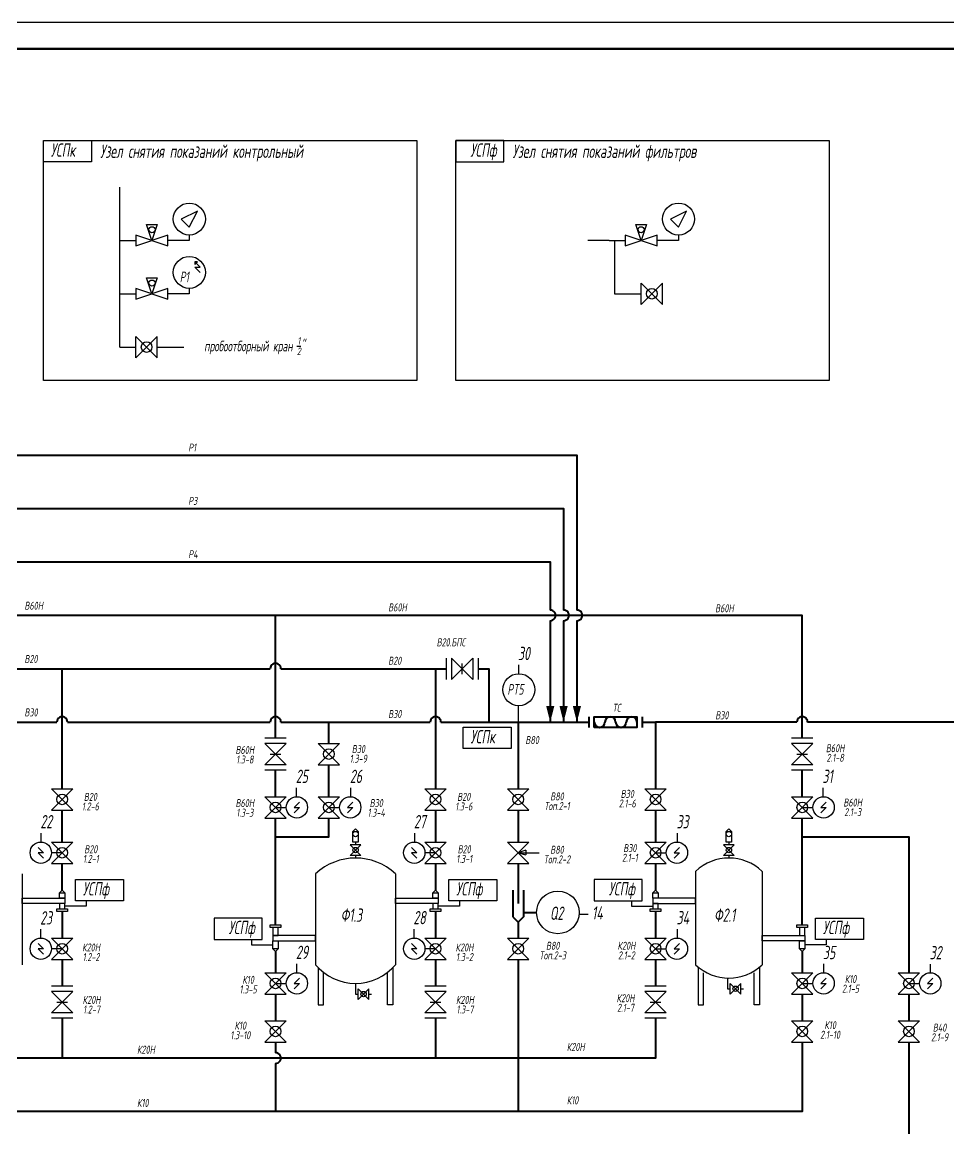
# Model space of a CAD drawing. Header units: millimetres. Extents: x 2725 to 10524, y 7125 to 11639.
# Drawn here: x 3794.1 to 3967.9, y 10998.4 to 11205.9 of the extents above; entities that cross this region are included whole.
import ezdxf

# ---------------------------------------------------------------- set-up
doc = ezdxf.new("R2010")
doc.units = ezdxf.units.MM
doc.header["$LTSCALE"] = 4
for name, color, linetype in [('1', 7, 'Continuous'), ('2', 7, 'Continuous'), ('В80', 1, 'Continuous'), ('Надписи', 7, 'Continuous')]:
    doc.layers.add(name, color=color, linetype=linetype)
for name, color, linetype, lineweight in [('60', 7, 'Continuous', 60), ('В30', 136, 'Continuous', 40), ('В40', 142, 'Continuous', 40), ('В60Н', 140, 'Continuous', 40), ('К20Н', 33, 'Continuous', 40), ('Р1', 90, 'Continuous', 40), ('Р3', 212, 'Continuous', 40), ('Р4', 50, 'Continuous', 40)]:
    doc.layers.add(name, color=color, linetype=linetype, lineweight=lineweight)
doc.layers.add('В20', color=7, linetype='Continuous', lineweight=40, true_color=0x0a7800)
doc.layers.add('К10', color=7, linetype='Continuous', lineweight=40, true_color=0xffbe00)
doc.styles.add('Eskd знаки', font='eskd.shx', dxfattribs={"width": 0.8, "oblique": 10})

msp = doc.modelspace()

# ---------------------------------------------------------------- linework, layer by layer
at = {"color": 7, "ltscale": 100}
msp.add_line((3420.32, 11205.94), (4258.8, 11205.94), dxfattribs=at)
for p, q in [((3812.49, 11165.02), (3812.49, 11175.02)), ((3826.99, 11170.52), (3823.99, 11169.02)), ((3825.49, 11167.52), (3826.99, 11170.52)), ((3825.49, 11167.52), (3826.99, 11170.52)), ((3918.69, 11170.52), (3915.69, 11169.02)), ((3917.19, 11167.52), (3918.69, 11170.52)), ((3917.19, 11167.52), (3918.69, 11170.52)), ((3818.49, 11165.02), (3817.49, 11168.02)), ((3817.49, 11168.02), (3819.49, 11168.02)), ((3819.49, 11168.02), (3818.49, 11165.02)), ((3823.99, 11169.02), (3825.49, 11167.52)), ((3910.19, 11165.02), (3909.19, 11168.02)), ((3909.19, 11168.02), (3911.19, 11168.02)), ((3911.19, 11168.02), (3910.19, 11165.02)), ((3915.69, 11169.02), (3917.19, 11167.52)), ((3815.49, 11166.02), (3815.49, 11164.02)), ((3818.49, 11165.02), (3815.49, 11166.02)), ((3821.49, 11166.02), (3818.49, 11165.02)), ((3821.49, 11164.02), (3821.49, 11166.02)), ((3825.49, 11166.02), (3825.49, 11165.02)), ((3907.19, 11166.02), (3907.19, 11164.02)), ((3910.19, 11165.02), (3907.19, 11166.02)), ((3913.19, 11166.02), (3910.19, 11165.02)), ((3913.19, 11164.02), (3913.19, 11166.02)), ((3917.19, 11166.02), (3917.19, 11165.02)), ((3812.49, 11165.02), (3815.49, 11165.02)), ((3812.49, 11145.02), (3812.49, 11165.02)), ((3815.49, 11164.02), (3818.49, 11165.02)), ((3818.49, 11165.02), (3821.49, 11164.02)), ((3825.49, 11165.02), (3821.49, 11165.02)), ((3904.19, 11165.02), (3900.19, 11165.02)), ((3904.19, 11165.02), (3907.19, 11165.02)), ((3905.19, 11165.02), (3905.19, 11155.02)), ((3907.19, 11164.02), (3910.19, 11165.02)), ((3910.19, 11165.02), (3913.19, 11164.02)), ((3917.19, 11165.02), (3913.19, 11165.02)), ((3827.49, 11160.02), (3826.49, 11161.02)), ((3827.49, 11159.02), (3826.49, 11160.02)), ((3826.49, 11160.02), (3827.49, 11160.02)), ((3818.49, 11155.02), (3817.49, 11158.02)), ((3817.49, 11158.02), (3819.49, 11158.02)), ((3819.49, 11158.02), (3818.49, 11155.02)), ((3910.19, 11153.02), (3910.19, 11157.02)), ((3914.19, 11157.02), (3910.19, 11153.02)), ((3914.19, 11153.02), (3910.19, 11157.02)), ((3914.19, 11153.02), (3914.19, 11157.02)), ((3812.49, 11155.02), (3815.49, 11155.02)), ((3815.49, 11156.02), (3815.49, 11154.02)), ((3818.49, 11155.02), (3815.49, 11156.02)), ((3815.49, 11154.02), (3818.49, 11155.02)), ((3821.49, 11156.02), (3818.49, 11155.02)), ((3818.49, 11155.02), (3821.49, 11154.02)), ((3821.49, 11154.02), (3821.49, 11156.02)), ((3825.49, 11155.02), (3821.49, 11155.02)), ((3825.49, 11156.02), (3825.49, 11155.02)), ((3905.19, 11155.02), (3910.19, 11155.02)), ((3815.49, 11143.02), (3815.49, 11147.02)), ((3815.49, 11147.02), (3819.49, 11143.02)), ((3815.49, 11143.02), (3819.49, 11147.02)), ((3819.49, 11143.02), (3819.49, 11147.02)), ((3812.49, 11145.02), (3815.49, 11145.02)), ((3819.49, 11145.02), (3824.49, 11145.02)), ((3873.65, 11086.72), (3873.65, 11082.72)), ((3874.65, 11086.72), (3874.65, 11082.72)), ((3874.65, 11082.72), (3878.65, 11086.72)), ((3874.65, 11086.72), (3878.65, 11082.72)), ((3878.65, 11086.72), (3878.65, 11082.72)), ((3879.65, 11086.72), (3879.65, 11082.72)), ((3876.65, 11083.72), (3876.65, 11085.72)), ((3843.65, 11071.72), (3839.65, 11071.72)), ((3843.65, 11070.72), (3839.65, 11070.72)), ((3839.65, 11070.72), (3843.65, 11066.72)), ((3843.65, 11070.72), (3839.65, 11066.72)), ((3849.65, 11070.72), (3853.65, 11070.72)), ((3853.65, 11070.72), (3849.65, 11066.72)), ((3849.65, 11070.72), (3853.65, 11066.72)), ((3942.4, 11071.72), (3938.4, 11071.72)), ((3942.4, 11070.72), (3938.4, 11070.72)), ((3938.4, 11070.72), (3942.4, 11066.72)), ((3942.4, 11070.72), (3938.4, 11066.72)), ((3840.65, 11068.72), (3842.65, 11068.72)), ((3939.4, 11068.72), (3941.4, 11068.72)), ((3843.65, 11066.72), (3839.65, 11066.72)), ((3843.65, 11065.72), (3839.65, 11065.72)), ((3849.65, 11066.72), (3853.65, 11066.72)), ((3942.4, 11066.72), (3938.4, 11066.72)), ((3942.4, 11065.72), (3938.4, 11065.72)), ((3799.65, 11062.22), (3803.65, 11062.22)), ((3803.65, 11062.22), (3799.65, 11058.22)), ((3799.65, 11062.22), (3803.65, 11058.22)), ((3869.65, 11062.22), (3873.65, 11062.22)), ((3873.65, 11062.22), (3869.65, 11058.22)), ((3869.65, 11062.22), (3873.65, 11058.22)), ((3885.15, 11062.22), (3889.15, 11062.22)), ((3889.15, 11062.22), (3885.15, 11058.22)), ((3885.15, 11062.22), (3889.15, 11058.22)), ((3910.9, 11062.22), (3914.9, 11062.22)), ((3914.9, 11062.22), (3910.9, 11058.22)), ((3910.9, 11062.22), (3914.9, 11058.22)), ((3839.65, 11060.72), (3843.65, 11060.72)), ((3843.65, 11060.72), (3839.65, 11056.72)), ((3839.65, 11060.72), (3843.65, 11056.72)), ((3849.65, 11060.72), (3853.65, 11060.72)), ((3853.65, 11060.72), (3849.65, 11056.72)), ((3849.65, 11060.72), (3853.65, 11056.72)), ((3938.4, 11060.72), (3942.4, 11060.72)), ((3942.4, 11060.72), (3938.4, 11056.72)), ((3938.4, 11060.72), (3942.4, 11056.72)), ((3799.65, 11058.22), (3803.65, 11058.22)), ((3841.65, 11058.72), (3843.65, 11058.72)), ((3851.65, 11058.72), (3853.65, 11058.72)), ((3869.65, 11058.22), (3873.65, 11058.22)), ((3885.15, 11058.22), (3889.15, 11058.22)), ((3910.9, 11058.22), (3914.9, 11058.22)), ((3940.4, 11058.72), (3942.4, 11058.72)), ((3839.65, 11056.72), (3843.65, 11056.72)), ((3849.65, 11056.72), (3853.65, 11056.72)), ((3938.4, 11056.72), (3942.4, 11056.72)), ((3856.15, 11054.22), (3856.65, 11054.72)), ((3856.65, 11054.72), (3857.15, 11054.22)), ((3926.15, 11054.22), (3926.65, 11054.72)), ((3926.65, 11054.72), (3927.15, 11054.22)), ((3799.65, 11052.22), (3803.65, 11052.22)), ((3803.65, 11052.22), (3799.65, 11048.22)), ((3799.65, 11052.22), (3803.65, 11048.22)), ((3857.65, 11051.72), (3855.65, 11051.72)), ((3855.65, 11051.72), (3857.65, 11049.72)), ((3857.65, 11051.72), (3855.65, 11049.72)), ((3856.65, 11052.22), (3856.65, 11051.72)), ((3869.65, 11052.22), (3873.65, 11052.22)), ((3873.65, 11052.22), (3869.65, 11048.22)), ((3869.65, 11052.22), (3873.65, 11048.22)), ((3885.15, 11052.22), (3889.15, 11052.22)), ((3889.15, 11052.22), (3885.15, 11048.22)), ((3885.15, 11052.22), (3889.15, 11048.22)), ((3910.9, 11052.22), (3914.9, 11052.22)), ((3914.9, 11052.22), (3910.9, 11048.22)), ((3910.9, 11052.22), (3914.9, 11048.22)), ((3927.65, 11051.72), (3925.65, 11051.72)), ((3925.65, 11051.72), (3927.65, 11049.72)), ((3927.65, 11051.72), (3925.65, 11049.72)), ((3926.65, 11052.22), (3926.65, 11051.72)), ((3801.65, 11050.22), (3799.65, 11050.22)), ((3857.65, 11049.72), (3855.65, 11049.72)), ((3856.65, 11049.72), (3856.65, 11049.22)), ((3871.65, 11050.22), (3869.65, 11050.22)), ((3888.55, 11050.72), (3887.15, 11050.22)), ((3887.15, 11050.22), (3888.55, 11049.82)), ((3887.15, 11050.22), (3891.06, 11050.22)), ((3888.55, 11050.72), (3888.55, 11049.82)), ((3912.9, 11050.22), (3914.9, 11050.22)), ((3927.65, 11049.72), (3925.65, 11049.72)), ((3926.65, 11049.72), (3926.65, 11049.22)), ((3799.65, 11048.22), (3803.65, 11048.22)), ((3869.65, 11048.22), (3873.65, 11048.22)), ((3885.15, 11048.22), (3889.15, 11048.22)), ((3910.9, 11048.22), (3914.9, 11048.22)), ((3801.65, 11043.22), (3801.15, 11042.72)), ((3802.15, 11042.72), (3801.65, 11043.22)), ((3871.65, 11043.22), (3871.15, 11042.72)), ((3872.15, 11042.72), (3871.65, 11043.22)), ((3912.9, 11043.22), (3912.4, 11042.72)), ((3913.4, 11042.72), (3912.9, 11043.22)), ((3806.15, 11041.22), (3806.15, 11040.22)), ((3876.15, 11041.22), (3876.15, 11040.22)), ((3908.4, 11041.22), (3908.4, 11040.22)), ((3806.15, 11040.22), (3802.15, 11040.22)), ((3876.15, 11040.22), (3872.15, 11040.22)), ((3908.4, 11040.22), (3912.4, 11040.22)), ((3799.65, 11034.22), (3803.65, 11034.22)), ((3803.65, 11034.22), (3799.65, 11030.22)), ((3799.65, 11034.22), (3803.65, 11030.22)), ((3837.15, 11033.97), (3837.15, 11032.97)), ((3837.15, 11032.97), (3841.15, 11032.97)), ((3869.65, 11034.22), (3873.65, 11034.22)), ((3873.65, 11034.22), (3869.65, 11030.22)), ((3869.65, 11034.22), (3873.65, 11030.22)), ((3885.15, 11034.22), (3889.15, 11034.22)), ((3889.15, 11034.22), (3885.15, 11030.22)), ((3885.15, 11034.22), (3889.15, 11030.22)), ((3910.9, 11034.22), (3914.9, 11034.22)), ((3914.9, 11034.22), (3910.9, 11030.22)), ((3910.9, 11034.22), (3914.9, 11030.22)), ((3944.9, 11032.97), (3940.9, 11032.97)), ((3944.9, 11033.97), (3944.9, 11032.97)), ((3801.65, 11032.22), (3799.65, 11032.22)), ((3841.65, 11031.72), (3841.15, 11032.22)), ((3842.15, 11032.22), (3841.65, 11031.72)), ((3871.65, 11032.22), (3869.65, 11032.22)), ((3912.9, 11032.22), (3914.9, 11032.22)), ((3940.4, 11031.72), (3939.9, 11032.22)), ((3940.9, 11032.22), (3940.4, 11031.72)), ((3799.65, 11030.22), (3803.65, 11030.22)), ((3869.65, 11030.22), (3873.65, 11030.22)), ((3885.15, 11030.22), (3889.15, 11030.22)), ((3910.9, 11030.22), (3914.9, 11030.22)), ((3839.65, 11027.72), (3843.65, 11027.72)), ((3843.65, 11027.72), (3839.65, 11023.72)), ((3839.65, 11027.72), (3843.65, 11023.72)), ((3926.4, 11026.72), (3926.4, 11024.72)), ((3938.4, 11027.72), (3942.4, 11027.72)), ((3942.4, 11027.72), (3938.4, 11023.72)), ((3938.4, 11027.72), (3942.4, 11023.72)), ((3958.4, 11027.72), (3962.4, 11027.72)), ((3962.4, 11027.72), (3958.4, 11023.72)), ((3958.4, 11027.72), (3962.4, 11023.72)), ((3803.65, 11025.22), (3799.65, 11025.22)), ((3803.65, 11024.22), (3799.65, 11024.22)), ((3799.65, 11024.22), (3803.65, 11020.22)), ((3803.65, 11024.22), (3799.65, 11020.22)), ((3841.65, 11025.72), (3843.65, 11025.72)), ((3856.65, 11025.72), (3856.65, 11023.72)), ((3857.15, 11022.72), (3857.15, 11024.72)), ((3859.15, 11024.72), (3857.15, 11022.72)), ((3859.15, 11022.72), (3857.15, 11024.72)), ((3859.15, 11022.72), (3859.15, 11024.72)), ((3873.65, 11025.22), (3869.65, 11025.22)), ((3873.65, 11024.22), (3869.65, 11024.22)), ((3869.65, 11024.22), (3873.65, 11020.22)), ((3873.65, 11024.22), (3869.65, 11020.22)), ((3914.9, 11025.22), (3910.9, 11025.22)), ((3914.9, 11024.22), (3910.9, 11024.22)), ((3910.9, 11024.22), (3914.9, 11020.22)), ((3914.9, 11024.22), (3910.9, 11020.22)), ((3926.4, 11024.72), (3926.9, 11024.72)), ((3926.9, 11023.72), (3926.9, 11025.72)), ((3928.9, 11025.72), (3926.9, 11023.72)), ((3928.9, 11023.72), (3926.9, 11025.72)), ((3928.9, 11023.72), (3928.9, 11025.72)), ((3928.9, 11024.72), (3929.4, 11024.72)), ((3940.4, 11025.72), (3942.4, 11025.72)), ((3960.4, 11025.72), (3962.4, 11025.72)), ((3800.65, 11022.22), (3802.65, 11022.22)), ((3839.65, 11023.72), (3843.65, 11023.72)), ((3856.65, 11023.72), (3857.15, 11023.72)), ((3859.15, 11023.72), (3859.65, 11023.72)), ((3870.65, 11022.22), (3872.65, 11022.22)), ((3911.9, 11022.22), (3913.9, 11022.22)), ((3938.4, 11023.72), (3942.4, 11023.72)), ((3958.4, 11023.72), (3962.4, 11023.72)), ((3803.65, 11020.22), (3799.65, 11020.22)), ((3873.65, 11020.22), (3869.65, 11020.22)), ((3914.9, 11020.22), (3910.9, 11020.22)), ((3803.65, 11019.22), (3799.65, 11019.22)), ((3839.65, 11018.72), (3843.65, 11018.72)), ((3843.65, 11014.72), (3839.65, 11018.72)), ((3839.65, 11014.72), (3843.65, 11018.72)), ((3873.65, 11019.22), (3869.65, 11019.22)), ((3914.9, 11019.22), (3910.9, 11019.22)), ((3938.4, 11018.72), (3942.4, 11018.72)), ((3942.4, 11014.72), (3938.4, 11018.72)), ((3938.4, 11014.72), (3942.4, 11018.72)), ((3958.4, 11018.72), (3962.4, 11018.72)), ((3962.4, 11014.72), (3958.4, 11018.72)), ((3958.4, 11014.72), (3962.4, 11018.72)), ((3839.65, 11014.72), (3843.65, 11014.72)), ((3938.4, 11014.72), (3942.4, 11014.72)), ((3958.4, 11014.72), (3962.4, 11014.72))]:
    msp.add_line(p, q)
at = {"color": 30, "true_color": 0xf26722}
for p, q in [((3887.15, 11077.76), (3887.15, 11074.82)), ((3846.15, 11059.72), (3845.15, 11058.72)), ((3856.15, 11059.72), (3855.15, 11058.72)), ((3944.9, 11059.72), (3943.9, 11058.72)), ((3845.15, 11058.72), (3846.15, 11058.72)), ((3846.15, 11058.72), (3845.15, 11057.72)), ((3855.15, 11058.72), (3856.15, 11058.72)), ((3856.15, 11058.72), (3855.15, 11057.72)), ((3943.9, 11058.72), (3944.9, 11058.72)), ((3944.9, 11058.72), (3943.9, 11057.72)), ((3797.15, 11051.22), (3798.15, 11050.22)), ((3867.15, 11051.22), (3868.15, 11050.22)), ((3917.4, 11051.22), (3916.4, 11050.22)), ((3798.15, 11050.22), (3797.15, 11050.22)), ((3797.15, 11050.22), (3798.15, 11049.22)), ((3868.15, 11050.22), (3867.15, 11050.22)), ((3867.15, 11050.22), (3868.15, 11049.22)), ((3916.4, 11050.22), (3917.4, 11050.22)), ((3917.4, 11050.22), (3916.4, 11049.22)), ((3797.15, 11033.22), (3798.15, 11032.22)), ((3867.15, 11033.22), (3868.15, 11032.22)), ((3917.4, 11033.22), (3916.4, 11032.22)), ((3798.15, 11032.22), (3797.15, 11032.22)), ((3797.15, 11032.22), (3798.15, 11031.22)), ((3868.15, 11032.22), (3867.15, 11032.22)), ((3867.15, 11032.22), (3868.15, 11031.22)), ((3916.4, 11032.22), (3917.4, 11032.22)), ((3917.4, 11032.22), (3916.4, 11031.22)), ((3846.15, 11026.72), (3845.15, 11025.72)), ((3944.9, 11026.72), (3943.9, 11025.72)), ((3964.9, 11026.72), (3963.9, 11025.72)), ((3845.15, 11025.72), (3846.15, 11025.72)), ((3846.15, 11025.72), (3845.15, 11024.72)), ((3943.9, 11025.72), (3944.9, 11025.72)), ((3944.9, 11025.72), (3943.9, 11024.72)), ((3963.9, 11025.72), (3964.9, 11025.72)), ((3964.9, 11025.72), (3963.9, 11024.72))]:
    msp.add_line(p, q, dxfattribs=at)
for points in [[(3798.14, 11183.72), (3868.14, 11183.72), (3868.14, 11138.72), (3798.14, 11138.72)], [(3807.14, 11179.72), (3798.14, 11179.72), (3798.14, 11183.72), (3807.14, 11183.72)], [(3875.45, 11179.72), (3884.45, 11179.72), (3884.45, 11183.72), (3875.45, 11183.72)], [(3875.45, 11183.72), (3945.45, 11183.72), (3945.45, 11138.72), (3875.45, 11138.72)], [(3885.83, 11069.74), (3876.83, 11069.74), (3876.83, 11073.74), (3885.83, 11073.74)], [(3856.15, 11054.22), (3857.15, 11054.22), (3857.15, 11052.22), (3856.15, 11052.22)], [(3926.15, 11054.22), (3927.15, 11054.22), (3927.15, 11052.22), (3926.15, 11052.22)], [(3813.15, 11041.22), (3804.15, 11041.22), (3804.15, 11045.22), (3813.15, 11045.22)], [(3883.15, 11041.22), (3874.15, 11041.22), (3874.15, 11045.22), (3883.15, 11045.22)], [(3901.4, 11041.22), (3910.4, 11041.22), (3910.4, 11045.22), (3901.4, 11045.22)], [(3830.15, 11033.97), (3839.15, 11033.97), (3839.15, 11037.97), (3830.15, 11037.97)], [(3951.9, 11033.97), (3942.9, 11033.97), (3942.9, 11037.97), (3951.9, 11037.97)]]:
    msp.add_lwpolyline(points, close=True)
for centre, radius in [((3825.49, 11169.02), 3), ((3917.19, 11169.02), 3), ((3818.49, 11167.02), 0.569), ((3910.19, 11167.02), 0.569), ((3825.49, 11159.02), 3), ((3818.49, 11157.02), 0.569), ((3912.19, 11155.02), 1), ((3817.49, 11145.02), 1), ((3851.65, 11068.72), 1), ((3801.65, 11060.22), 1), ((3841.65, 11058.72), 1), ((3851.65, 11058.72), 1), ((3871.65, 11060.22), 1), ((3887.15, 11060.22), 1), ((3912.9, 11060.22), 1), ((3940.4, 11058.72), 1), ((3856.65, 11053.72), 0.5), ((3926.65, 11053.72), 0.5), ((3801.65, 11050.22), 1), ((3856.65, 11050.72), 0.5), ((3871.65, 11050.22), 1), ((3912.9, 11050.22), 1), ((3926.65, 11050.72), 0.5), ((3801.65, 11032.22), 1), ((3871.65, 11032.22), 1), ((3887.15, 11032.22), 1), ((3912.9, 11032.22), 1), ((3841.65, 11025.72), 1), ((3940.4, 11025.72), 1), ((3960.4, 11025.72), 1), ((3858.15, 11023.72), 0.5), ((3927.9, 11024.72), 0.5), ((3841.65, 11016.72), 1), ((3940.4, 11016.72), 1), ((3960.4, 11016.72), 1)]:
    msp.add_circle(centre, radius)
for centre, radius in [((3887.27, 11080.78), 3), ((3845.65, 11058.72), 2), ((3855.65, 11058.72), 2), ((3944.4, 11058.72), 2), ((3797.65, 11050.22), 2), ((3867.65, 11050.22), 2), ((3916.9, 11050.22), 2), ((3894.59, 11039.03), 4), ((3797.65, 11032.22), 2), ((3867.65, 11032.22), 2), ((3916.9, 11032.22), 2), ((3845.65, 11025.72), 2), ((3944.4, 11025.72), 2), ((3964.4, 11025.72), 2)]:
    msp.add_circle(centre, radius, dxfattribs=at)
at = {"layer": '1'}
for p, q in [((3826.49, 11161.02), (3826.99, 11161.02)), ((3826.99, 11161.02), (3826.49, 11161.02)), ((3826.49, 11161.02), (3826.49, 11160.52)), ((3826.49, 11160.52), (3826.99, 11161.02)), ((3794.15, 11046.24), (3794.15, 11029.22)), ((3849.15, 11046.24), (3849.15, 11029.22)), ((3864.15, 11046.24), (3864.15, 11029.22)), ((3920.4, 11046.72), (3920.4, 11029.22)), ((3932.9, 11046.72), (3932.9, 11029.22)), ((3849.65, 11028.72), (3849.65, 11021.72)), ((3863.65, 11028.68), (3863.65, 11021.72)), ((3920.9, 11028.72), (3920.9, 11021.72)), ((3932.4, 11028.68), (3932.4, 11021.72)), ((3850.65, 11021.72), (3850.65, 11027.72)), ((3862.65, 11021.72), (3862.65, 11027.72)), ((3921.9, 11021.72), (3921.9, 11027.72)), ((3931.4, 11021.72), (3931.4, 11027.72)), ((3849.65, 11021.72), (3850.65, 11021.72)), ((3863.65, 11021.72), (3862.65, 11021.72)), ((3920.9, 11021.72), (3921.9, 11021.72)), ((3932.4, 11021.72), (3931.4, 11021.72))]:
    msp.add_line(p, q, dxfattribs=at)
for points in [[(3802.15, 11040.72), (3794.15, 11040.72), (3794.15, 11041.72), (3802.15, 11041.72)], [(3802.15, 11041.72), (3801.15, 11041.72), (3801.15, 11042.72), (3802.15, 11042.72)], [(3802.15, 11040.72), (3801.15, 11040.72), (3801.15, 11039.72), (3802.15, 11039.72)], [(3872.15, 11040.72), (3864.15, 11040.72), (3864.15, 11041.72), (3872.15, 11041.72)], [(3872.15, 11041.72), (3871.15, 11041.72), (3871.15, 11042.72), (3872.15, 11042.72)], [(3872.15, 11040.72), (3871.15, 11040.72), (3871.15, 11039.72), (3872.15, 11039.72)], [(3913.4, 11041.72), (3912.4, 11041.72), (3912.4, 11042.72), (3913.4, 11042.72)], [(3912.4, 11040.72), (3920.4, 11040.72), (3920.4, 11041.72), (3912.4, 11041.72)], [(3913.4, 11040.72), (3912.4, 11040.72), (3912.4, 11039.72), (3913.4, 11039.72)], [(3800.65, 11039.72), (3802.65, 11039.72), (3802.65, 11039.22), (3800.65, 11039.22)], [(3870.65, 11039.72), (3872.65, 11039.72), (3872.65, 11039.22), (3870.65, 11039.22)], [(3911.9, 11039.72), (3913.9, 11039.72), (3913.9, 11039.22), (3911.9, 11039.22)], [(3842.65, 11036.22), (3840.65, 11036.22), (3840.65, 11036.72), (3842.65, 11036.72)], [(3941.4, 11036.22), (3939.4, 11036.22), (3939.4, 11036.72), (3941.4, 11036.72)], [(3841.15, 11034.72), (3842.15, 11034.72), (3842.15, 11036.22), (3841.15, 11036.22)], [(3841.15, 11033.72), (3849.15, 11033.72), (3849.15, 11034.72), (3841.15, 11034.72)], [(3940.9, 11033.72), (3932.9, 11033.72), (3932.9, 11034.72), (3940.9, 11034.72)], [(3939.9, 11034.72), (3940.9, 11034.72), (3940.9, 11036.22), (3939.9, 11036.22)], [(3841.15, 11033.72), (3842.15, 11033.72), (3842.15, 11032.22), (3841.15, 11032.22)], [(3939.9, 11033.72), (3940.9, 11033.72), (3940.9, 11032.22), (3939.9, 11032.22)]]:
    msp.add_lwpolyline(points, close=True, dxfattribs=at)
for centre, radius, start, end in [((3856.65, 11038.3), 10.92, 46.6141, 133.3859), ((3926.65, 11040.16), 9.06, 46.3972, 133.6028), ((3856.65, 11035.5), 9.79, 219.9662, 320.0338), ((3926.65, 11035.77), 9.05, 226.3426, 313.6574)]:
    msp.add_arc(centre, radius, start, end, dxfattribs=at)
at = {"layer": '60', "color": 7, "ltscale": 100}
msp.add_line((3439.42, 11200.94), (4253.8, 11200.94), dxfattribs=at)
at = {"layer": 'В20'}
for points in [[(3772.65, 11084.72), (3840.65, 11084.72)], [(3801.65, 11062.22), (3801.65, 11084.72)], [(3842.65, 11084.72), (3871.65, 11084.72), (3871.65, 11062.22)], [(3871.65, 11084.72), (3873.65, 11084.72)], [(3879.65, 11084.72), (3881.65, 11084.72), (3881.65, 11074.72)], [(3801.65, 11052.22), (3801.65, 11058.22)], [(3871.65, 11058.22), (3871.65, 11052.22)], [(3801.65, 11043.22), (3801.65, 11048.22)], [(3871.65, 11048.22), (3871.65, 11043.22)]]:
    msp.add_lwpolyline(points, dxfattribs=at)
msp.add_arc((3841.65, 11084.72), 1, 359.7459, 180.2541, dxfattribs=at)
at = {"layer": 'В30'}
for p, q in [((3900.4, 11075.72), (3900.4, 11073.72)), ((3910.4, 11075.72), (3910.4, 11073.72))]:
    msp.add_line(p, q, dxfattribs=at)
for points in [[(3772.65, 11074.72), (3800.65, 11074.72)], [(3802.65, 11074.72), (3840.65, 11074.72)], [(3842.65, 11074.72), (3870.65, 11074.72)], [(3851.65, 11070.72), (3851.65, 11074.72)], [(3872.65, 11074.72), (3900.4, 11074.72)], [(3910.4, 11074.72), (3912.9, 11074.72), (3912.9, 11062.22)], [(3939.4, 11074.72), (3912.9, 11074.72)], [(3961.4, 10971.72), (3980.4, 10971.71), (3980.4, 11074.72), (3941.4, 11074.72)], [(3851.65, 11060.72), (3851.65, 11066.72)], [(3912.9, 11058.22), (3912.9, 11052.22)], [(3841.65, 11053.22), (3851.65, 11053.22), (3851.65, 11056.72)], [(3912.9, 11048.22), (3912.9, 11043.22)]]:
    msp.add_lwpolyline(points, dxfattribs=at)
msp.add_lwpolyline([(3901.4, 11073.72), (3901.4, 11075.72), (3909.4, 11075.72), (3909.4, 11073.72)], close=True, dxfattribs=at)
for centre, start, end in [((3801.65, 11074.72), 359.7459, 180.2541), ((3841.65, 11074.72), 359.7459, 180.2541), ((3871.65, 11074.72), 359.7459, 180.2541), ((3902.4, 11074.72), 180, 0), ((3904.4, 11074.72), 0, 180), ((3906.4, 11074.72), 180, 0), ((3908.4, 11074.72), 0, 180), ((3940.4, 11074.72), 359.7459, 180.2541)]:
    msp.add_arc(centre, 1, start, end, dxfattribs=at)
at = {"layer": 'В40'}
for points in [[(3940.4, 11053.22), (3960.4, 11053.22), (3960.4, 11027.72)], [(3960.4, 11023.72), (3960.4, 11018.72)], [(3960.4, 11014.72), (3960.4, 10961.71), (3941.4, 10961.71)]]:
    msp.add_lwpolyline(points, dxfattribs=at)
at = {"layer": 'В60Н'}
for points in [[(3940.4, 11071.72), (3940.4, 11094.72), (3661.65, 11094.72), (3661.65, 10971.72)], [(3841.65, 11071.72), (3841.65, 11094.72)], [(3841.65, 11060.72), (3841.65, 11065.72)], [(3940.4, 11060.72), (3940.4, 11065.72)], [(3841.65, 11036.72), (3841.65, 11056.72)], [(3940.4, 11036.72), (3940.4, 11056.72)]]:
    msp.add_lwpolyline(points, dxfattribs=at)
at = {"layer": 'В80', "lineweight": 40}
for p, q in [((3887.15, 11048.22), (3887.15, 11040.72)), ((3886.15, 11043.22), (3886.15, 11038.22)), ((3888.15, 11043.22), (3888.15, 11038.22)), ((3886.15, 11038.22), (3887.15, 11037.22)), ((3888.15, 11038.22), (3887.15, 11037.22)), ((3887.15, 11037.22), (3887.15, 11034.22))]:
    msp.add_line(p, q, dxfattribs=at)
for points in [[(3887.15, 11074.72), (3887.15, 11062.22)], [(3887.15, 11058.22), (3887.15, 11052.22)], [(3887.15, 11030.22), (3887.15, 11001.72)]]:
    msp.add_lwpolyline(points, dxfattribs=at)
at = {"layer": 'К10'}
for points in [[(3841.65, 11031.72), (3841.65, 11027.72)], [(3940.4, 11031.72), (3940.4, 11027.72)], [(3841.65, 11023.72), (3841.65, 11018.72)], [(3940.4, 11023.72), (3940.4, 11018.72)], [(3940.4, 11014.72), (3940.4, 11001.72), (3682.65, 11001.72)], [(3841.65, 11014.72), (3841.65, 11012.72)], [(3841.65, 11010.72), (3841.65, 11001.72)]]:
    msp.add_lwpolyline(points, dxfattribs=at)
msp.add_arc((3841.65, 11011.72), 1, 269.7459, 90.2541, dxfattribs=at)
at = {"layer": 'К20Н'}
for points in [[(3801.65, 11039.22), (3801.65, 11034.22)], [(3871.65, 11039.22), (3871.65, 11034.22)], [(3912.9, 11039.22), (3912.9, 11034.22)], [(3801.65, 11030.22), (3801.65, 11025.22)], [(3871.65, 11030.22), (3871.65, 11025.22)], [(3912.9, 11030.22), (3912.9, 11025.22)], [(3912.9, 11019.22), (3912.9, 11011.72), (3662.65, 11011.72)], [(3801.65, 11019.22), (3801.65, 11011.72)], [(3871.65, 11019.22), (3871.65, 11011.72)]]:
    msp.add_lwpolyline(points, dxfattribs=at)
at = {"layer": 'Надписи', "color": 3}
for p, q in [((3887.26, 11083.77), (3887.26, 11085.44)), ((3845.6, 11060.73), (3845.6, 11062.4)), ((3855.74, 11060.73), (3855.74, 11062.4)), ((3944.33, 11060.74), (3944.33, 11062.4)), ((3797.72, 11052.24), (3797.72, 11053.9)), ((3867.74, 11052.24), (3867.74, 11053.9)), ((3916.99, 11052.22), (3916.99, 11053.88)), ((3898.59, 11038.71), (3900.25, 11038.71)), ((3797.67, 11034.2), (3797.67, 11035.86)), ((3867.66, 11034.25), (3867.66, 11035.91)), ((3916.99, 11034.24), (3916.99, 11035.9)), ((3845.63, 11027.74), (3845.63, 11029.4)), ((3944.42, 11027.7), (3944.42, 11029.36)), ((3964.44, 11027.68), (3964.44, 11029.35))]:
    msp.add_line(p, q, dxfattribs=at)
at = {"layer": 'Р1'}
for points in [[(3755.65, 11158.22), (3755.65, 11124.72), (3898.15, 11124.72), (3898.15, 11095.72)], [(3898.15, 11093.72), (3898.15, 11074.72)]]:
    msp.add_lwpolyline(points, dxfattribs=at)
msp.add_lwpolyline([(3898.15, 11077.72, 1.54, 0, 0), (3898.15, 11074.72, 0, 0, 0)], format="xyseb", dxfattribs=at)
at = {"layer": 'Р1', "color": 1}
msp.add_lwpolyline([(3888.09, 11039.03), (3890.59, 11039.03)], dxfattribs=at)
at = {"layer": 'Р1'}
msp.add_arc((3898.15, 11094.72), 1, 269.7459, 90.2541, dxfattribs=at)
at = {"layer": 'Р3'}
for points in [[(3715.65, 11158.22), (3720.65, 11158.22), (3720.65, 11114.72), (3895.65, 11114.72), (3895.65, 11095.72)], [(3895.65, 11093.72), (3895.65, 11074.72)]]:
    msp.add_lwpolyline(points, dxfattribs=at)
msp.add_lwpolyline([(3895.65, 11077.72, 1.54, 0, 0), (3895.65, 11074.72, 0, 0, 0)], format="xyseb", dxfattribs=at)
msp.add_arc((3895.65, 11094.72), 1, 269.7459, 90.2541, dxfattribs=at)
at = {"layer": 'Р4'}
for points in [[(3683.15, 11158.22), (3693.15, 11158.22), (3693.15, 11104.72), (3893.15, 11104.72), (3893.15, 11095.72)], [(3893.15, 11093.72), (3893.15, 11074.72)]]:
    msp.add_lwpolyline(points, dxfattribs=at)
msp.add_lwpolyline([(3893.15, 11077.72, 1.54, 0, 0), (3893.15, 11074.72, 0, 0, 0)], format="xyseb", dxfattribs=at)
msp.add_arc((3893.15, 11094.72), 1, 269.7459, 90.2541, dxfattribs=at)

# ---------------------------------------------------------------- texts
at = {"ltscale": 15, "char_height": 2.5, "width": 8.5, "attachment_point": 1, "style": 'Eskd знаки'}
for s, insert in [('Ф1.3', (3853.87, 11039.76)), ('Ф2.1', (3923.87, 11039.76))]:
    msp.add_mtext(s, dxfattribs=dict(at, insert=insert))
at = {"layer": '1', "style": 'Eskd знаки'}
for s, width, gutter_width, insert, char_height, attachment_point in [('УСПк', 22.6346, 0.225, (3799.51, 11183.2), 2.5, 1), ('Узел снятия показаний контрольный', 54.2402, 0.113, (3808.77, 11182.98), 2.5, 1), ('УСПф', 22.6346, 0.225, (3883.08, 11183.2), 2.5, 3), ('Узел снятия показаний фильтров', 54.2402, 0.113, (3886.09, 11182.98), 2.5, 1), ('P1', 5.2243, 0.225, (3823.7, 11159.16), 2, 1), ('PT5', 5.2243, 0.225, (3885.13, 11081.84), 2, 1), ('ТС', 22.6346, 0.225, (3906.38, 11078.14), 1.5, 3), ('УСПк', 22.6346, 0.225, (3878.21, 11073.22), 2.5, 1), ('УСПф', 22.6346, 0.225, (3805.52, 11044.7), 2.5, 1), ('УСПф', 22.6346, 0.225, (3875.52, 11044.7), 2.5, 1), ('УСПф', 22.6346, 0.225, (3909.02, 11044.7), 2.5, 3), ('УСПф', 22.6346, 0.225, (3837.77, 11037.45), 2.5, 3), ('УСПф', 22.6346, 0.225, (3944.27, 11037.45), 2.5, 1)]:
    msp.add_mtext_dynamic_manual_height_columns(s, width=width, gutter_width=gutter_width, heights=[0], dxfattribs=dict(at, insert=insert, char_height=char_height, attachment_point=attachment_point))
at = {"layer": '1', "ltscale": 15, "insert": (3828.27, 11146.89), "char_height": 2, "width": 29.5212, "attachment_point": 1, "style": 'Eskd знаки'}
msp.add_mtext('\\A1;пробоотборный кран {\\H0.7x;\\S1/2;}" ', dxfattribs=at)
at = {"layer": '2', "ltscale": 15, "insert": (3893.09, 11040.12), "char_height": 2.5, "width": 5.4804, "attachment_point": 1, "style": 'Eskd знаки'}
msp.add_mtext('Q2', dxfattribs=at)
at = {"layer": 'Надписи', "ltscale": 15, "char_height": 1.5, "width": 8.5, "attachment_point": 1, "style": 'Eskd знаки'}
for s, insert in [('Р1', (3825.29, 11126.93)), ('Р3', (3825.29, 11116.93)), ('Р4', (3825.29, 11106.93)), ('В60Н', (3794.58, 11097.27)), ('В60Н', (3862.78, 11096.96)), ('В60Н', (3924.07, 11096.79)), ('В20.БПС', (3871.85, 11090.41)), ('В20', (3794.58, 11087.27)), ('В20', (3862.78, 11086.96)), ('В30', (3794.58, 11077.27)), ('В30', (3862.78, 11076.96)), ('В30', (3924.1, 11076.73)), ('В80', (3888.49, 11072.08)), ('К20Н', (3815.68, 11014.04)), ('К20Н', (3896.25, 11014.54)), ('К10', (3815.68, 11004.04)), ('К10', (3896.25, 11004.54))]:
    msp.add_mtext(s, dxfattribs=dict(at, insert=insert))
at = {"layer": 'Надписи', "color": 3, "ltscale": 15, "char_height": 2.5, "width": 8.5, "attachment_point": 1, "line_spacing_factor": 0.72, "style": 'Eskd знаки'}
for s, insert in [('30', (3887.11, 11088.82)), ('25', (3845.45, 11065.78)), ('26', (3855.59, 11065.78)), ('31', (3944.18, 11065.79)), ('22', (3797.57, 11057.29)), ('27', (3867.59, 11057.29)), ('33', (3916.83, 11057.27)), ('23', (3797.52, 11039.25)), ('28', (3867.5, 11039.3)), ('14', (3900.98, 11040.18)), ('34', (3916.84, 11039.29)), ('29', (3845.48, 11032.79)), ('35', (3944.27, 11032.75)), ('32', (3964.28, 11032.73))]:
    msp.add_mtext(s, dxfattribs=dict(at, insert=insert))
at = {"layer": 'Надписи', "ltscale": 15, "char_height": 1.5, "width": 8.5, "attachment_point": 5, "line_spacing_factor": 0.72, "style": 'Eskd знаки'}
for s, insert in [('В60Н^J1.3-8', (3835.89, 11068.59)), ('В30^J1.3-9', (3857.18, 11068.75)), ('В60Н^J2.1-8', (3946.56, 11068.91)), ('В80^JТоп.2-1', (3894.42, 11059.87)), ('В30^J2.1-6', (3907.59, 11060.35)), ('В20^J1.2-6', (3806.94, 11059.79)), ('В60Н^J1.3-3', (3835.89, 11058.61)), ('В30^J1.3-4', (3860.53, 11058.62)), ('В20^J1.3-6', (3876.94, 11059.79)), ('В60Н^J2.1-3', (3949.85, 11058.72)), ('В20^J1.2-1', (3807.02, 11049.96)), ('В20^J1.3-1', (3877.02, 11049.96)), ('В80^JТоп.2-2', (3894.42, 11049.87)), ('В30^J2.1-1', (3908.08, 11050.17)), ('К20Н^J1.2-2', (3807.07, 11031.55)), ('К20Н^J1.3-2', (3877.07, 11031.55)), ('В80^JТоп.2-3', (3893.62, 11031.87)), ('К20Н^J2.1-2', (3907.43, 11031.87)), ('К10^J1.3-5', (3836.51, 11025.49)), ('К10^J2.1-5', (3949.45, 11025.63)), ('К20Н^J1.2-7', (3807.16, 11021.72)), ('К20Н^J1.3-7', (3877.16, 11021.72)), ('К20Н^J2.1-7', (3907.26, 11022.04)), ('К10^J1.3-10', (3835.05, 11016.9)), ('К10^J2.1-10', (3945.62, 11016.99)), ('В40^J2.1-9', (3966.14, 11016.52))]:
    msp.add_mtext(s, dxfattribs=dict(at, insert=insert))

doc.saveas('drawing.dxf')
